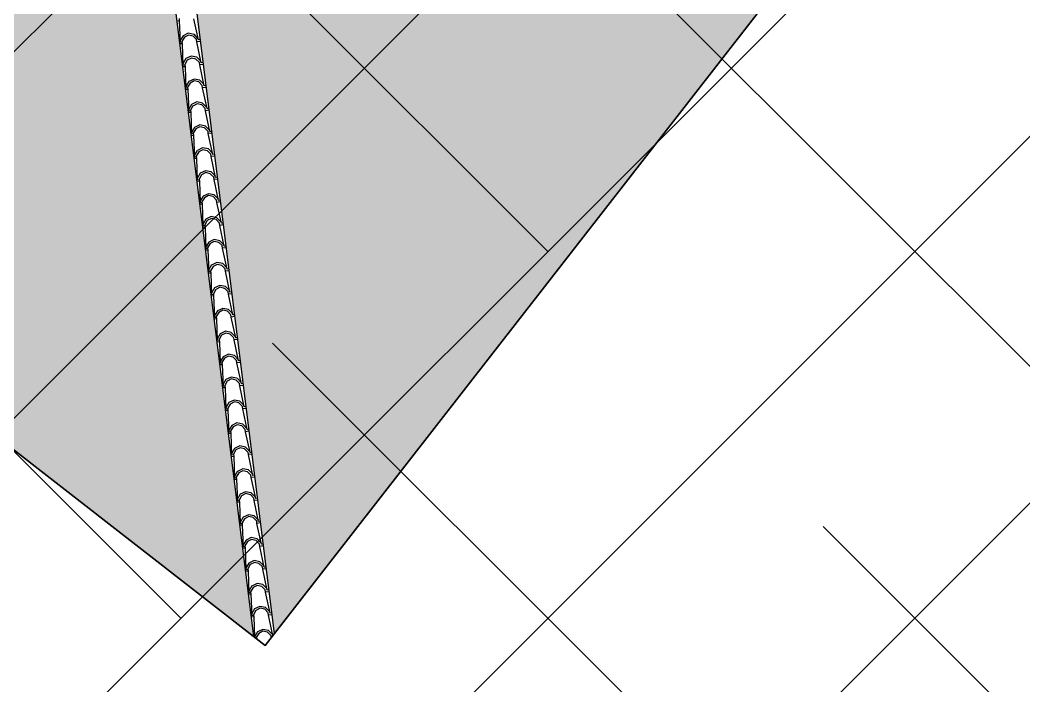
# Model space of a CAD drawing. Header units: millimetres. Extents: x 648844 to 649530, y 1246379 to 1246752.
# Drawn here: x 649093.62 to 649100.87, y 1246581.31 to 1246586.13 of the extents above; entities that cross this region are included whole.
import ezdxf

# ---------------------------------------------------------------- set-up
doc = ezdxf.new("R2010")
doc.units = ezdxf.units.MM
doc.header["$LTSCALE"] = 20
doc.header["$MEASUREMENT"] = 0
doc.layers.get('0').update_dxf_attribs({"linetype": 'CONTINUOUS'})
doc.layers.add('acera', color=8, linetype='CONTINUOUS')
doc.layers.add('TECHO', color=30, linetype='CONTINUOUS')
pattern_1 = [(0, (2687.656, -252.1344), (7, 7), [2.1, -2.45, 0.35, -2.1]), (0, (2690.456, -250.7344), (7, 7), [0.35, -1.75, 1.4, -3.5]), (0, (2691.506, -250.3844), (7, 7), [0.35, -6.65]), (0, (2688.356, -250.0344), (7, 7), [1.4, -5.6]), (0, (2687.656, -249.3344), (7, 7), [0.7, -6.3]), (0, (2692.556, -248.6344), (7, 7), [0.7, -0.35, 0.35, -5.6]), (0, (2689.756, -248.2844), (7, 7), [1.05, -5.95]), (0, (2688.006, -247.5844), (7, 7), [0.7, -6.3]), (0, (2690.806, -246.8844), (7, 7), [0.35, -2.1, 1.05, -3.5]), (0, (2689.406, -246.5344), (7, 7), [0.7, -6.3]), (0, (2691.856, -246.1844), (7, 7), [0.7, -6.3]), (0, (2690.456, -245.8344), (7, 7), [0.7, -6.3]), (0, (2693.256, -245.4844), (7, 7), [0.7, -6.3]), (90, (2687.306, -252.1344), (-7, 7), [1.4, -0.35, 0.7, -2.8, 1.4, -0.35]), (90, (2687.656, -247.5844), (-7, 7), [0.35, -6.65]), (90, (2688.706, -249.6844), (-7, 7), [0.7, -1.4, 0.35, -4.55]), (90, (2689.056, -248.6344), (-7, 7), [0.7, -1.4, 1.05, -3.85]), (90, (2690.106, -250.3844), (-7, 7), [0.35, -3.5, 0.7, -0.35, 0.7, -1.4]), (90, (2690.456, -251.0844), (-7, 7), [0.35, -6.65]), (90, (2691.156, -248.9844), (-7, 7), [0.35, -0.35, 1.05, -5.25]), (90, (2691.506, -250.0344), (-7, 7), [0.7, -2.8, 0.35, -0.35, 0.35, -2.45]), (90, (2692.206, -251.7844), (-7, 7), [1.05, -5.95]), (90, (2692.906, -246.5344), (-7, 7), [0.35, -0.35, 0.35, -5.95]), (90, (2693.256, -248.2844), (-7, 7), [1.05, -5.95]), (90, (2694.131, -248.8094), (-7, 7), [0.35, -6.65]), (45, (2689.756, -252.1344), (8e-16, 7), [0.49497, -9.404524937]), (45, (2689.056, -245.4844), (8e-16, 7), [0.49497, -1.48491, 1.48491, -6.434704937]), (45, (2689.756, -246.5344), (8e-16, 7), [0.98994, -2.4748738, 0.49497, -5.939711137]), (45, (2691.156, -246.8844), (8e-16, 7), [0.98994, -3.464825, 0.49497, -4.949759937]), (45, (2688.356, -250.0344), (8e-16, 7), [0.49497, -9.404524937]), (45, (2690.106, -250.0344), (8e-16, 7), [1.484924, -8.414570937]), (45, (2691.506, -249.3344), (8e-16, 7), [0.49497, -2.969848, 0.49497, -5.939706937]), (45, (2692.556, -248.6344), (8e-16, 7), [0.98994, -8.909554937]), (45, (2693.956, -248.6344), (8e-16, 7), [0.98994, -8.909554937]), (45, (2693.956, -250.7344), (8e-16, 7), [0.49497, -9.404524937]), (45, (2693.256, -247.2344), (8e-16, 7), [0.49497, -9.404524937]), (45, (2692.556, -246.1844), (8e-16, 7), [0.49497, -9.404524937]), (45, (2693.956, -245.4844), (8e-16, 7), [0.49497, -9.404524937]), (45, (2687.306, -245.4844), (8e-16, 7), [0.49497, -9.404524937]), (45, (2690.806, -248.2844), (8e-16, 7), [0.49497, -9.404524937]), (45, (2691.506, -245.4844), (8e-16, 7), [0.49497, -3.464825, 0.49497, -5.444729937]), (45, (2688.356, -249.3344), (8e-16, 7), [0.98994, -8.909554937]), (45, (2688.356, -247.5844), (8e-16, 7), [1.48491, -8.414584937]), (135, (2687.656, -249.3344), (-7, 8e-16), [0.74249, -9.157004937]), (135, (2691.506, -249.6844), (-7, 8e-16), [0.49497, -9.404524937]), (135, (2693.606, -248.6344), (-7, 8e-16), [0.49497, -9.404524937]), (135, (2691.156, -247.2344), (-7, 8e-16), [0.49497, -9.404524937]), (135, (2691.506, -246.1844), (-7, 8e-16), [0.49497, -9.404524937]), (135, (2690.456, -245.8344), (-7, 8e-16), [0.49497, -9.404524937]), (135, (2691.856, -246.1844), (-7, 8e-16), [0.49497, -9.404524937]), (135, (2687.656, -250.3844), (-7, 8e-16), [0.49497, -9.404524937]), (135, (2689.056, -247.9344), (-7, 8e-16), [0.49497, -9.404524937]), (135, (2689.056, -250.0344), (-7, 8e-16), [0.98994, -8.909554937]), (135, (2690.456, -250.7344), (-7, 8e-16), [0.98994, -8.909554937]), (135, (2693.256, -246.8844), (-7, 8e-16), [0.98994, -8.909554937]), (135, (2691.156, -248.6344), (-7, 8e-16), [0.49497, -9.404524937]), (135, (2692.206, -250.7344), (-7, 8e-16), [0.98994, -5.939696, 0.49497, -2.474888937]), (135, (2688.006, -247.5844), (-7, 8e-16), [0.98994, -1.9798989, 0.98994, -5.939716037]), (135, (2687.306, -251.4344), (-7, 8e-16), [0.9898, -2.4752, 0.9898, -2.4752, 0.4949, -2.474594937]), (26.56505118, (2689.7562, -250.0344), (7, 4e-10), [1.5652, -0.7826, 0.7826, -12.522075839]), (26.56505118, (2690.8062, -245.8344), (7, 4e-10), [1.5652, -14.08727584]), (26.56505118, (2690.8062, -250.7344), (7, 4e-10), [0.7826, -14.86987584]), (26.56505118, (2687.6562, -250.3844), (7, 4e-10), [0.7826, -14.86987584]), (26.56505118, (2689.0562, -248.6344), (7, 4e-10), [0.7826, -14.86987584]), (26.56505118, (2687.6562, -247.9344), (7, 4e-10), [0.7826, -14.86987584]), (63.43494882, (2688.7062, -247.2344), (4e-10, 7), [0.7826, -14.86987584]), (63.43494882, (2691.1562, -247.2344), (4e-10, 7), [0.7826, -14.86987584]), (63.43494882, (2691.8562, -252.1344), (4e-10, 7), [0.7826, -14.86987584]), (63.43494882, (2687.3062, -248.2844), (4e-10, 7), [0.7826, -14.86987584]), (63.43494882, (2690.1062, -251.7844), (4e-10, 7), [0.7826, -5.4782, 0.7826, -8.609075839]), (116.56505118, (2689.0562, -245.8344), (-4e-10, 7), [0.7826, -14.86987584]), (116.56505118, (2693.2562, -247.2344), (-4e-10, 7), [0.7826, -14.86987584]), (116.56505118, (2690.1062, -245.8344), (-4e-10, 7), [0.7826, -14.86987584]), (116.56505118, (2687.3062, -249.6844), (-4e-10, 7), [0.7826, -14.86987584]), (153.43494882, (2692.5562, -250.7344), (-7, 4e-10), [0.7826, -14.86987584]), (153.43494882, (2693.9562, -248.9844), (-7, 4e-10), [0.7826, -14.86987584]), (153.43494882, (2689.7562, -248.2844), (-7, 4e-10), [0.7826, -14.86987584]), (153.43494882, (2690.8062, -246.8844), (-7, 4e-10), [0.7826, -14.86987584]), (153.43494882, (2693.2562, -245.4844), (-7, 4e-10), [0.7826, -14.86987584]), (153.43494882, (2688.3562, -252.1344), (-7, 4e-10), [1.1739, -14.47857584])]

# ---------------------------------------------------------------- blocks, each defined once
blk = doc.blocks.new('TEJA45')
at = {"layer": 'TECHO'}
for p, q in [((-0.1916, 4.2385), (-0.0979, 4.35)), ((-0.1043, 4.3069), (-0.0984, 4.35)), ((-0.0852, 4.2692), (-0.1041, 4.307)), ((-0.0899, 4.3095), (-0.0852, 4.345)), ((-0.0756, 4.2788), (-0.0898, 4.3095)), ((-0.0857, 4.35), (-0.0828, 4.3472)), ((-0.0852, 4.3448), (-0.08, 4.35)), ((-0.3097, 4.1203), (-0.2105, 4.2385)), ((-0.2224, 4.1887), (-0.2165, 4.2324)), ((-0.2105, 4.2385), (-0.214, 4.242)), ((-0.2105, 4.2385), (-0.201, 4.229)), ((-0.2081, 4.1914), (-0.2034, 4.2268)), ((-0.201, 4.2479), (-0.2046, 4.2515)), ((-0.2034, 4.2267), (-0.1915, 4.2385)), ((-0.1915, 4.2385), (-0.201, 4.2479)), ((0, 4.2602), (-0.1159, 4.1629)), ((-0.0474, 4.2503), (-0.0852, 4.2692)), ((-0.0449, 4.2646), (-0.0756, 4.2788)), ((-0.0038, 4.2561), (-0.0475, 4.2502)), ((-0.0095, 4.2692), (-0.0449, 4.2645)), ((0, 4.2788), (-0.0096, 4.2692)), ((-0.1159, 4.144), (-0.2341, 4.0447)), ((-0.2034, 4.151), (-0.2223, 4.1888)), ((-0.1938, 4.1606), (-0.2079, 4.1914)), ((-0.1656, 4.1321), (-0.2034, 4.151)), ((-0.1631, 4.1464), (-0.1938, 4.1606)), ((-0.1219, 4.1379), (-0.1656, 4.132)), ((-0.1276, 4.1511), (-0.1631, 4.1463)), ((-0.1159, 4.1629), (-0.1277, 4.151)), ((-0.0985, 4.1454), (-0.1159, 4.1629)), ((-0.108, 4.136), (-0.1159, 4.144)), ((-0.4279, 4.0022), (-0.3287, 4.1203)), ((-0.3406, 4.0706), (-0.3347, 4.1143)), ((-0.3215, 4.0329), (-0.3404, 4.0707)), ((-0.3286, 4.1203), (-0.3322, 4.1239)), ((-0.3286, 4.1203), (-0.3192, 4.1109)), ((-0.3262, 4.0732), (-0.3215, 4.1087)), ((-0.3119, 4.0425), (-0.3261, 4.0732)), ((-0.3192, 4.1298), (-0.3227, 4.1333)), ((-0.3215, 4.1085), (-0.3097, 4.1203)), ((-0.3097, 4.1203), (-0.3192, 4.1298)), ((-0.5461, 3.884), (-0.4468, 4.0022)), ((-0.4587, 3.9524), (-0.4528, 3.9961)), ((-0.4468, 4.0022), (-0.4503, 4.0057)), ((-0.4468, 4.0022), (-0.4373, 3.9927)), ((-0.4444, 3.9551), (-0.4397, 3.9905)), ((-0.4373, 4.0116), (-0.4409, 4.0152)), ((-0.4397, 3.9903), (-0.4279, 4.0022)), ((-0.4279, 4.0022), (-0.4373, 4.0116)), ((-0.2341, 4.0258), (-0.3522, 3.9265)), ((-0.2837, 4.014), (-0.3215, 4.0329)), ((-0.2812, 4.0283), (-0.3119, 4.0425)), ((-0.2401, 4.0198), (-0.2838, 4.0139)), ((-0.2458, 4.0329), (-0.2812, 4.0282)), ((-0.2341, 4.0447), (-0.2459, 4.0329)), ((-0.2167, 4.0273), (-0.2341, 4.0447)), ((-0.2261, 4.0178), (-0.2341, 4.0258)), ((-0.4397, 3.9147), (-0.4586, 3.9525)), ((-0.4301, 3.9243), (-0.4443, 3.955)), ((-0.3994, 3.9101), (-0.4301, 3.9243)), ((-0.3522, 3.9265), (-0.3641, 3.9147)), ((-0.3348, 3.9091), (-0.3522, 3.9265)), ((-0.6642, 3.7659), (-0.565, 3.884)), ((-0.5769, 3.8342), (-0.571, 3.878)), ((-0.5649, 3.884), (-0.5685, 3.8876)), ((-0.5649, 3.884), (-0.5555, 3.8746)), ((-0.5626, 3.8369), (-0.5578, 3.8724)), ((-0.5555, 3.8935), (-0.559, 3.897)), ((-0.5578, 3.8722), (-0.546, 3.884)), ((-0.546, 3.884), (-0.5555, 3.8935)), ((-0.3522, 3.9076), (-0.4704, 3.8084)), ((-0.4019, 3.8958), (-0.4397, 3.9147)), ((-0.3582, 3.9016), (-0.402, 3.8957)), ((-0.364, 3.9147), (-0.3994, 3.91)), ((-0.3443, 3.8997), (-0.3522, 3.9076)), ((-0.6736, 3.7753), (-0.6772, 3.7789)), ((-0.6642, 3.7658), (-0.6736, 3.7753)), ((-0.4704, 3.7895), (-0.5885, 3.6902)), ((-0.5578, 3.7965), (-0.5767, 3.8344)), ((-0.5482, 3.8062), (-0.5624, 3.8369)), ((-0.52, 3.7777), (-0.5579, 3.7966)), ((-0.5175, 3.792), (-0.5483, 3.8062)), ((-0.4764, 3.7835), (-0.5201, 3.7776)), ((-0.4821, 3.7966), (-0.5176, 3.7919)), ((-0.4704, 3.8084), (-0.4822, 3.7966)), ((-0.453, 3.791), (-0.4704, 3.8084)), ((-0.4624, 3.7815), (-0.4704, 3.7895)), ((-0.7824, 3.6477), (-0.6831, 3.7659)), ((-0.6951, 3.7161), (-0.6891, 3.7598)), ((-0.676, 3.6784), (-0.6949, 3.7162)), ((-0.6831, 3.7658), (-0.6867, 3.7694)), ((-0.6831, 3.7658), (-0.6736, 3.7564)), ((-0.6807, 3.7188), (-0.676, 3.7542)), ((-0.6664, 3.688), (-0.6806, 3.7187)), ((-0.676, 3.754), (-0.6642, 3.7658)), ((-0.9005, 3.5295), (-0.8013, 3.6477)), ((-0.8132, 3.5979), (-0.8073, 3.6417)), ((-0.8012, 3.6477), (-0.8048, 3.6513)), ((-0.8012, 3.6477), (-0.7918, 3.6382)), ((-0.7989, 3.6006), (-0.7941, 3.636)), ((-0.7918, 3.6571), (-0.7954, 3.6607)), ((-0.7942, 3.6359), (-0.7823, 3.6477)), ((-0.7823, 3.6477), (-0.7918, 3.6571)), ((-0.5885, 3.6713), (-0.7067, 3.5721)), ((-0.6382, 3.6595), (-0.676, 3.6784)), ((-0.6357, 3.6738), (-0.6664, 3.688)), ((-0.5945, 3.6653), (-0.6383, 3.6594)), ((-0.6003, 3.6784), (-0.6357, 3.6737)), ((-0.5886, 3.6902), (-0.6004, 3.6784)), ((-0.5711, 3.6728), (-0.5886, 3.6902)), ((-0.5806, 3.6633), (-0.5886, 3.6713)), ((-0.7942, 3.5602), (-0.8131, 3.598)), ((-0.7845, 3.5699), (-0.7987, 3.6006)), ((-0.7564, 3.5414), (-0.7942, 3.5603)), ((-0.7538, 3.5557), (-0.7846, 3.5698)), ((-0.7184, 3.5603), (-0.7539, 3.5555)), ((-0.7067, 3.5721), (-0.7185, 3.5603)), ((-0.6893, 3.5546), (-0.7067, 3.5721)), ((-1.0187, 3.4114), (-0.9194, 3.5295)), ((-0.9314, 3.4798), (-0.9255, 3.5235)), ((-0.9194, 3.5295), (-0.923, 3.5331)), ((-0.9194, 3.5295), (-0.9099, 3.5201)), ((-0.917, 3.4824), (-0.9123, 3.5179)), ((-0.9027, 3.4517), (-0.9169, 3.4824)), ((-0.9099, 3.539), (-0.9135, 3.5426)), ((-0.9123, 3.5177), (-0.9005, 3.5295)), ((-0.9005, 3.5295), (-0.9099, 3.539)), ((-0.7067, 3.5532), (-0.8249, 3.4539)), ((-0.7127, 3.5471), (-0.7564, 3.5412)), ((-0.6987, 3.5452), (-0.7067, 3.5532)), ((-1.1369, 3.2932), (-1.0376, 3.4114)), ((-1.0376, 3.4114), (-1.0411, 3.4149)), ((-1.0376, 3.4114), (-1.0281, 3.4019)), ((-1.0281, 3.4208), (-1.0317, 3.4244)), ((-1.0305, 3.3996), (-1.0187, 3.4114)), ((-1.0187, 3.4114), (-1.0281, 3.4208)), ((-0.8249, 3.435), (-0.943, 3.3358)), ((-0.9123, 3.4421), (-0.9312, 3.4799)), ((-0.8745, 3.4232), (-0.9123, 3.4421)), ((-0.872, 3.4375), (-0.9027, 3.4517)), ((-0.8309, 3.429), (-0.8746, 3.4231)), ((-0.8366, 3.4421), (-0.872, 3.4374)), ((-0.8249, 3.4539), (-0.8367, 3.4421)), ((-0.8074, 3.4365), (-0.8249, 3.4539)), ((-0.8169, 3.427), (-0.8249, 3.435)), ((-1.0495, 3.3616), (-1.0436, 3.4053)), ((-1.0305, 3.3239), (-1.0494, 3.3617)), ((-1.0352, 3.3643), (-1.0305, 3.3997)), ((-1.0209, 3.3335), (-1.035, 3.3643)), ((-1.255, 3.1751), (-1.1558, 3.2932)), ((-1.1677, 3.2435), (-1.1618, 3.2872)), ((-1.1557, 3.2932), (-1.1593, 3.2968)), ((-1.1557, 3.2932), (-1.1463, 3.2838)), ((-1.1533, 3.2461), (-1.1486, 3.2816)), ((-1.1463, 3.3027), (-1.1498, 3.3062)), ((-1.1486, 3.2814), (-1.1368, 3.2932)), ((-1.1368, 3.2932), (-1.1463, 3.3027)), ((-0.943, 3.3168), (-1.0612, 3.2176)), ((-0.9927, 3.305), (-1.0305, 3.3239)), ((-0.9902, 3.3193), (-1.0209, 3.3335)), ((-0.949, 3.3108), (-0.9927, 3.3049)), ((-0.9547, 3.324), (-0.9902, 3.3192)), ((-0.943, 3.3358), (-0.9548, 3.3239)), ((-0.9256, 3.3183), (-0.943, 3.3358)), ((-0.9351, 3.3089), (-0.943, 3.3168)), ((-1.0612, 3.1987), (-1.1793, 3.0994)), ((-1.1486, 3.2058), (-1.1675, 3.2436)), ((-1.139, 3.2154), (-1.1532, 3.2461)), ((-1.1108, 3.1869), (-1.1486, 3.2058)), ((-1.1083, 3.2012), (-1.139, 3.2154)), ((-1.0672, 3.1927), (-1.1109, 3.1868)), ((-1.0729, 3.2058), (-1.1083, 3.2011)), ((-1.0612, 3.2176), (-1.073, 3.2058)), ((-1.0438, 3.2002), (-1.0612, 3.2176)), ((-1.0532, 3.1907), (-1.0612, 3.1987)), ((-1.3732, 3.0569), (-1.2739, 3.1751)), ((-1.2858, 3.1253), (-1.2799, 3.169)), ((-1.2668, 3.0876), (-1.2857, 3.1254)), ((-1.2739, 3.1751), (-1.2774, 3.1786)), ((-1.2739, 3.1751), (-1.2644, 3.1656)), ((-1.2715, 3.128), (-1.2668, 3.1634)), ((-1.2572, 3.0972), (-1.2713, 3.128)), ((-1.2644, 3.1845), (-1.268, 3.1881)), ((-1.2668, 3.1632), (-1.255, 3.1751)), ((-1.255, 3.1751), (-1.2644, 3.1845)), ((-1.4913, 2.9388), (-1.3921, 3.0569)), ((-1.404, 3.0071), (-1.3981, 3.0509)), ((-1.392, 3.0569), (-1.3956, 3.0605)), ((-1.392, 3.0569), (-1.3826, 3.0474)), ((-1.3826, 3.0664), (-1.3861, 3.0699)), ((-1.3849, 3.0451), (-1.3731, 3.0569)), ((-1.3731, 3.0569), (-1.3826, 3.0664)), ((-1.1793, 3.0805), (-1.2975, 2.9813)), ((-1.229, 3.0687), (-1.2668, 3.0876)), ((-1.2265, 3.083), (-1.2572, 3.0972)), ((-1.1853, 3.0745), (-1.2291, 3.0686)), ((-1.191, 3.0876), (-1.2265, 3.0829)), ((-1.1793, 3.0994), (-1.1912, 3.0876)), ((-1.1619, 3.082), (-1.1793, 3.0994)), ((-1.1714, 3.0726), (-1.1793, 3.0805)), ((-1.3849, 2.9694), (-1.4038, 3.0072)), ((-1.3897, 3.0098), (-1.3849, 3.0453)), ((-1.3753, 2.9791), (-1.3895, 3.0098)), ((-1.3446, 2.9649), (-1.3754, 2.9791)), ((-1.2975, 2.9813), (-1.3093, 2.9695)), ((-1.2801, 2.9639), (-1.2975, 2.9813)), ((-1.6095, 2.8206), (-1.5102, 2.9388)), ((-1.5222, 2.889), (-1.5163, 2.9327)), ((-1.5102, 2.9387), (-1.5138, 2.9423)), ((-1.5102, 2.9387), (-1.5007, 2.9293)), ((-1.5078, 2.8917), (-1.5031, 2.9271)), ((-1.5007, 2.9482), (-1.5043, 2.9518)), ((-1.5031, 2.9269), (-1.4913, 2.9387)), ((-1.4913, 2.9387), (-1.5007, 2.9482)), ((-1.2975, 2.9624), (-1.4157, 2.8631)), ((-1.3472, 2.9506), (-1.385, 2.9695)), ((-1.3035, 2.9564), (-1.3472, 2.9504)), ((-1.3092, 2.9695), (-1.3447, 2.9648)), ((-1.2895, 2.9544), (-1.2975, 2.9624)), ((-1.6189, 2.83), (-1.6225, 2.8336)), ((-1.6094, 2.8206), (-1.6189, 2.83)), ((-1.4157, 2.8442), (-1.5338, 2.745)), ((-1.5031, 2.8513), (-1.522, 2.8891)), ((-1.4935, 2.8609), (-1.5077, 2.8916)), ((-1.4653, 2.8324), (-1.5031, 2.8513)), ((-1.4628, 2.8467), (-1.4935, 2.8609)), ((-1.4217, 2.8382), (-1.4654, 2.8323)), ((-1.4274, 2.8513), (-1.4628, 2.8466)), ((-1.4157, 2.8631), (-1.4275, 2.8513)), ((-1.3982, 2.8457), (-1.4157, 2.8631)), ((-1.4077, 2.8362), (-1.4157, 2.8442)), ((-1.7276, 2.7024), (-1.6284, 2.8206)), ((-1.6403, 2.7708), (-1.6344, 2.8145)), ((-1.6213, 2.7331), (-1.6402, 2.7709)), ((-1.6283, 2.8206), (-1.6319, 2.8242)), ((-1.6283, 2.8206), (-1.6189, 2.8111)), ((-1.626, 2.7735), (-1.6212, 2.8089)), ((-1.6116, 2.7428), (-1.6258, 2.7735)), ((-1.6213, 2.8088), (-1.6094, 2.8206)), ((-1.8458, 2.5843), (-1.7465, 2.7024)), ((-1.7585, 2.6527), (-1.7526, 2.6964)), ((-1.7465, 2.7024), (-1.7501, 2.706)), ((-1.7465, 2.7024), (-1.737, 2.693)), ((-1.7441, 2.6553), (-1.7394, 2.6908)), ((-1.737, 2.7119), (-1.7406, 2.7154)), ((-1.7394, 2.6906), (-1.7276, 2.7024)), ((-1.7276, 2.7024), (-1.737, 2.7119)), ((-1.5338, 2.7261), (-1.652, 2.6268)), ((-1.5835, 2.7142), (-1.6213, 2.7332)), ((-1.5809, 2.7286), (-1.6117, 2.7427)), ((-1.5398, 2.72), (-1.5835, 2.7141)), ((-1.5455, 2.7332), (-1.581, 2.7284)), ((-1.5338, 2.745), (-1.5456, 2.7332)), ((-1.5164, 2.7275), (-1.5338, 2.745)), ((-1.5258, 2.7181), (-1.5338, 2.7261)), ((-1.7394, 2.615), (-1.7583, 2.6528)), ((-1.7298, 2.6246), (-1.744, 2.6553)), ((-1.7016, 2.5961), (-1.7394, 2.615)), ((-1.6991, 2.6104), (-1.7298, 2.6246)), ((-1.6637, 2.615), (-1.6991, 2.6103)), ((-1.652, 2.6268), (-1.6638, 2.615)), ((-1.6346, 2.6094), (-1.652, 2.6268)), ((-1.964, 2.4661), (-1.8647, 2.5843)), ((-1.8766, 2.5345), (-1.8707, 2.5782)), ((-1.8647, 2.5843), (-1.8682, 2.5878)), ((-1.8647, 2.5843), (-1.8552, 2.5748)), ((-1.8623, 2.5372), (-1.8576, 2.5726)), ((-1.8552, 2.5937), (-1.8588, 2.5973)), ((-1.8576, 2.5725), (-1.8458, 2.5843)), ((-1.8458, 2.5843), (-1.8552, 2.5937)), ((-1.652, 2.6079), (-1.7701, 2.5086)), ((-1.658, 2.6019), (-1.7017, 2.596)), ((-1.644, 2.5999), (-1.652, 2.6079)), ((-1.9828, 2.4661), (-1.9864, 2.4697)), ((-1.9734, 2.4756), (-1.9769, 2.4791)), ((-1.9639, 2.4661), (-1.9734, 2.4756)), ((-1.7701, 2.4897), (-1.8883, 2.3905)), ((-1.8576, 2.4968), (-1.8765, 2.5346)), ((-1.8479, 2.5064), (-1.8621, 2.5372)), ((-1.8198, 2.4779), (-1.8576, 2.4968)), ((-1.8173, 2.4923), (-1.848, 2.5064)), ((-1.7761, 2.4837), (-1.8199, 2.4778)), ((-1.7818, 2.4969), (-1.8173, 2.4921)), ((-1.7701, 2.5087), (-1.7819, 2.4968)), ((-1.7527, 2.4912), (-1.7701, 2.5087)), ((-1.7622, 2.4818), (-1.7701, 2.4897)), ((-2.0821, 2.348), (-1.9829, 2.4661)), ((-1.9948, 2.4163), (-1.9889, 2.4601)), ((-1.9757, 2.3786), (-1.9946, 2.4165)), ((-1.9828, 2.4661), (-1.9734, 2.4567)), ((-1.9804, 2.419), (-1.9757, 2.4545)), ((-1.9661, 2.3883), (-1.9803, 2.419)), ((-1.9757, 2.4543), (-1.9639, 2.4661)), ((-2.2003, 2.2298), (-2.101, 2.348)), ((-2.113, 2.2982), (-2.1071, 2.3419)), ((-2.101, 2.348), (-2.1045, 2.3515)), ((-2.101, 2.348), (-2.0915, 2.3385)), ((-2.0986, 2.3009), (-2.0939, 2.3363)), ((-2.0915, 2.3574), (-2.0951, 2.361)), ((-2.0939, 2.3361), (-2.0821, 2.348)), ((-2.0821, 2.348), (-2.0915, 2.3574)), ((-1.8883, 2.3716), (-2.0064, 2.2723)), ((-1.9379, 2.3598), (-1.9758, 2.3787)), ((-1.9354, 2.3741), (-1.9661, 2.3883)), ((-1.8943, 2.3656), (-1.938, 2.3597)), ((-1.9, 2.3787), (-1.9354, 2.374)), ((-1.8883, 2.3905), (-1.9001, 2.3787)), ((-1.8709, 2.3731), (-1.8883, 2.3905)), ((-1.8803, 2.3636), (-1.8883, 2.3716)), ((-2.0064, 2.2534), (-2.1246, 2.1542)), ((-2.0939, 2.2605), (-2.1128, 2.2983)), ((-2.0843, 2.2701), (-2.0984, 2.3009)), ((-2.0561, 2.2416), (-2.0939, 2.2605)), ((-2.0536, 2.2559), (-2.0843, 2.2701)), ((-2.0181, 2.2605), (-2.0536, 2.2558)), ((-2.0064, 2.2723), (-2.0183, 2.2605)), ((-1.989, 2.2549), (-2.0064, 2.2723)), ((-1.9985, 2.2455), (-2.0064, 2.2534)), ((-2.3184, 2.1117), (-2.2192, 2.2298)), ((-2.2311, 2.18), (-2.2252, 2.2238)), ((-2.212, 2.1423), (-2.2309, 2.1801)), ((-2.2191, 2.2298), (-2.2227, 2.2334)), ((-2.2191, 2.2298), (-2.2097, 2.2203)), ((-2.2168, 2.1827), (-2.212, 2.2182)), ((-2.2024, 2.152), (-2.2166, 2.1827)), ((-2.2097, 2.2393), (-2.2132, 2.2428)), ((-2.212, 2.218), (-2.2002, 2.2298)), ((-2.2002, 2.2298), (-2.2097, 2.2393)), ((-2.0124, 2.2474), (-2.0562, 2.2415)), ((-2.4366, 1.9935), (-2.3373, 2.1117)), ((-2.3493, 2.0619), (-2.3434, 2.1056)), ((-2.3373, 2.1116), (-2.3409, 2.1152)), ((-2.3373, 2.1116), (-2.3278, 2.1022)), ((-2.3278, 2.1211), (-2.3314, 2.1247)), ((-2.3302, 2.0998), (-2.3184, 2.1116)), ((-2.3184, 2.1116), (-2.3278, 2.1211)), ((-2.1246, 2.1353), (-2.2428, 2.036)), ((-2.1743, 2.1235), (-2.2121, 2.1424)), ((-2.1717, 2.1378), (-2.2024, 2.152)), ((-2.1306, 2.1292), (-2.1743, 2.1233)), ((-2.1363, 2.1424), (-2.1717, 2.1377)), ((-2.1246, 2.1542), (-2.1364, 2.1424)), ((-2.1072, 2.1368), (-2.1246, 2.1542)), ((-2.1166, 2.1273), (-2.1246, 2.1353)), ((-2.3302, 2.0242), (-2.3491, 2.062)), ((-2.3349, 2.0646), (-2.3302, 2.1)), ((-2.3206, 2.0338), (-2.3348, 2.0645)), ((-2.2899, 2.0196), (-2.3206, 2.0338)), ((-2.2428, 2.036), (-2.2546, 2.0242)), ((-2.2253, 2.0186), (-2.2428, 2.036)), ((-2.5547, 1.8753), (-2.4555, 1.9935)), ((-2.4674, 1.9437), (-2.4615, 1.9874)), ((-2.4554, 1.9935), (-2.459, 1.9971)), ((-2.4554, 1.9935), (-2.446, 1.984)), ((-2.4531, 1.9464), (-2.4483, 1.9819)), ((-2.446, 2.0029), (-2.4496, 2.0065)), ((-2.4484, 1.9817), (-2.4365, 1.9935)), ((-2.4365, 1.9935), (-2.446, 2.0029)), ((-2.2428, 2.0171), (-2.3609, 1.9179)), ((-2.2924, 2.0053), (-2.3302, 2.0242)), ((-2.2488, 2.0111), (-2.2925, 2.0052)), ((-2.2545, 2.0242), (-2.2899, 2.0195)), ((-2.2348, 2.0091), (-2.2428, 2.0171)), ((-2.5642, 1.8848), (-2.5677, 1.8883)), ((-2.3609, 1.899), (-2.4791, 1.7997)), ((-2.4484, 1.906), (-2.4673, 1.9438)), ((-2.4387, 1.9157), (-2.4529, 1.9464)), ((-2.4106, 1.8871), (-2.4484, 1.9061)), ((-2.408, 1.9015), (-2.4388, 1.9157)), ((-2.3669, 1.8929), (-2.4106, 1.887)), ((-2.3726, 1.9061), (-2.4081, 1.9013)), ((-2.3609, 1.9179), (-2.3727, 1.906)), ((-2.3435, 1.9004), (-2.3609, 1.9179)), ((-2.3529, 1.891), (-2.3609, 1.899)), ((-2.6729, 1.7572), (-2.5737, 1.8753)), ((-2.5856, 1.8256), (-2.5797, 1.8693)), ((-2.5665, 1.7879), (-2.5854, 1.8257)), ((-2.5736, 1.8753), (-2.5772, 1.8789)), ((-2.5736, 1.8753), (-2.5642, 1.8659)), ((-2.5712, 1.8282), (-2.5665, 1.8637)), ((-2.5569, 1.7975), (-2.5711, 1.8282)), ((-2.5665, 1.8635), (-2.5547, 1.8753)), ((-2.5547, 1.8753), (-2.5642, 1.8848)), ((-2.7911, 1.639), (-2.6918, 1.7572)), ((-2.7038, 1.7074), (-2.6978, 1.7511)), ((-2.6918, 1.7572), (-2.6953, 1.7607)), ((-2.6918, 1.7572), (-2.6823, 1.7477)), ((-2.6894, 1.7101), (-2.6847, 1.7455)), ((-2.6823, 1.7666), (-2.6859, 1.7702)), ((-2.6847, 1.7454), (-2.6729, 1.7572)), ((-2.6729, 1.7572), (-2.6823, 1.7666)), ((-2.4791, 1.7808), (-2.5972, 1.6815)), ((-2.5287, 1.769), (-2.5665, 1.7879)), ((-2.5262, 1.7833), (-2.5569, 1.7975)), ((-2.4851, 1.7748), (-2.5288, 1.7689)), ((-2.4908, 1.7879), (-2.5262, 1.7832)), ((-2.4791, 1.7997), (-2.4909, 1.7879)), ((-2.4617, 1.7823), (-2.4791, 1.7997)), ((-2.4711, 1.7728), (-2.4791, 1.7808)), ((-2.6847, 1.6697), (-2.7036, 1.7075)), ((-2.675, 1.6794), (-2.6892, 1.7101)), ((-2.6469, 1.6508), (-2.6847, 1.6697)), ((-2.6444, 1.6652), (-2.6751, 1.6793)), ((-2.6089, 1.6697), (-2.6444, 1.665)), ((-2.5972, 1.6815), (-2.6091, 1.6697)), ((-2.5798, 1.6641), (-2.5972, 1.6815)), ((-2.9092, 1.5209), (-2.81, 1.639)), ((-2.8219, 1.5892), (-2.816, 1.633)), ((-2.8099, 1.639), (-2.8135, 1.6426)), ((-2.8099, 1.639), (-2.8005, 1.6296)), ((-2.8075, 1.5919), (-2.8028, 1.6274)), ((-2.8005, 1.6485), (-2.804, 1.652)), ((-2.8028, 1.6272), (-2.791, 1.639)), ((-2.791, 1.639), (-2.8005, 1.6485)), ((-2.5972, 1.6626), (-2.7154, 1.5634)), ((-2.6032, 1.6566), (-2.647, 1.6507)), ((-2.5893, 1.6547), (-2.5972, 1.6626)), ((-2.9281, 1.5209), (-2.9316, 1.5244)), ((-2.9186, 1.5303), (-2.9222, 1.5339)), ((-2.9092, 1.5209), (-2.9186, 1.5303)), ((-2.7154, 1.5445), (-2.8335, 1.4452)), ((-2.8028, 1.5515), (-2.8217, 1.5894)), ((-2.7932, 1.5612), (-2.8074, 1.5919)), ((-2.765, 1.5327), (-2.8029, 1.5516)), ((-2.7625, 1.547), (-2.7932, 1.5612)), ((-2.7214, 1.5385), (-2.7651, 1.5325)), ((-2.7271, 1.5516), (-2.7625, 1.5469)), ((-2.7154, 1.5634), (-2.7272, 1.5516)), ((-2.698, 1.546), (-2.7154, 1.5634)), ((-2.7074, 1.5365), (-2.7154, 1.5445)), ((-3.0274, 1.4027), (-2.9281, 1.5209)), ((-2.9401, 1.4711), (-2.9342, 1.5148)), ((-2.921, 1.4334), (-2.9399, 1.4712)), ((-2.9281, 1.5209), (-2.9186, 1.5114)), ((-2.9257, 1.4738), (-2.921, 1.5092)), ((-2.9114, 1.443), (-2.9255, 1.4738)), ((-2.921, 1.509), (-2.9092, 1.5209)), ((-3.1455, 1.2845), (-3.0463, 1.4027)), ((-3.0582, 1.3529), (-3.0523, 1.3966)), ((-3.0462, 1.4027), (-3.0498, 1.4063)), ((-3.0462, 1.4027), (-3.0368, 1.3932)), ((-3.0439, 1.3556), (-3.0391, 1.3911)), ((-3.0368, 1.4121), (-3.0403, 1.4157)), ((-3.0391, 1.3909), (-3.0273, 1.4027)), ((-3.0273, 1.4027), (-3.0368, 1.4121)), ((-2.8335, 1.4263), (-2.9517, 1.3271)), ((-2.8832, 1.4145), (-2.921, 1.4334)), ((-2.8807, 1.4288), (-2.9114, 1.443)), ((-2.8396, 1.4203), (-2.8833, 1.4144)), ((-2.8452, 1.4334), (-2.8807, 1.4287)), ((-2.8336, 1.4452), (-2.8454, 1.4334)), ((-2.8161, 1.4278), (-2.8336, 1.4452)), ((-2.8256, 1.4184), (-2.8336, 1.4263)), ((-2.9517, 1.3082), (-3.0699, 1.2089)), ((-3.0391, 1.3152), (-3.0581, 1.353)), ((-3.0295, 1.3249), (-3.0437, 1.3556)), ((-3.0014, 1.2964), (-3.0392, 1.3153)), ((-2.9988, 1.3107), (-3.0295, 1.3249)), ((-2.9634, 1.3153), (-2.9988, 1.3105)), ((-2.9517, 1.3271), (-2.9635, 1.3153)), ((-2.9343, 1.3097), (-2.9517, 1.3271)), ((-2.9437, 1.3002), (-2.9517, 1.3082)), ((-3.2637, 1.1664), (-3.1644, 1.2845)), ((-3.1764, 1.2348), (-3.1705, 1.2785)), ((-3.1573, 1.1971), (-3.1762, 1.2349)), ((-3.1644, 1.2845), (-3.168, 1.2881)), ((-3.1644, 1.2845), (-3.1549, 1.2751)), ((-3.162, 1.2375), (-3.1573, 1.2729)), ((-3.1477, 1.2067), (-3.1618, 1.2374)), ((-3.1549, 1.294), (-3.1585, 1.2976)), ((-3.1573, 1.2727), (-3.1455, 1.2845)), ((-3.1455, 1.2845), (-3.1549, 1.294)), ((-2.9577, 1.3021), (-3.0014, 1.2962)), ((-3.2731, 1.1758), (-3.2767, 1.1794)), ((-3.2755, 1.1546), (-3.2636, 1.1664)), ((-3.2636, 1.1664), (-3.2731, 1.1758)), ((-3.0699, 1.19), (-3.188, 1.0908)), ((-3.1195, 1.1782), (-3.1573, 1.1971)), ((-3.117, 1.1925), (-3.1477, 1.2067)), ((-3.0759, 1.184), (-3.1196, 1.1781)), ((-3.0816, 1.1971), (-3.117, 1.1924)), ((-3.0699, 1.2089), (-3.0817, 1.1971)), ((-3.0524, 1.1915), (-3.0699, 1.2089)), ((-3.0619, 1.182), (-3.0699, 1.19))]:
    blk.add_line(p, q, dxfattribs=at)

msp = doc.modelspace()

# ---------------------------------------------------------------- hatches: boundary and pattern name
h = msp.add_hatch()
h.set_pattern_fill('ANSI38', color=3, scale=15, style=0)
h.set_pattern_definition([(45, (-526.4316, -3378.3679), (-1.3258252147, 1.3258252147), []), (135, (-526.4316, -3378.3679), (-3.9774756442, 1.3258252147), [4.6875, -2.8125])])
h.paths.add_polyline_path([(649074.6452, 1246583.5639), (649094.2426, 1246613.4564), (649153.4129, 1246584.5007), (649133.4856, 1246559.3165), (649131.7639, 1246538.9923), (649068.2828, 1246574.1817)])
h.paths.add_polyline_path([(649079.063, 1246573.7371), (649108.5591, 1246573.7371), (649108.5591, 1246579.2292), (649079.063, 1246579.2292)], flags=24)
at = {"layer": 'acera'}
h = msp.add_hatch(dxfattribs=at)
h.set_pattern_fill('PETRA11', color=254, scale=7, style=0, pattern_type=2)
h.set_pattern_definition(pattern_1)
h.paths.add_polyline_path([(649095.7415, 1246592.357), (649097.8545, 1246590.7129, -0.405754), (649108.5745, 1246583.9253), (649110.7324, 1246584.4803, 0.475918)])
h = msp.add_hatch(dxfattribs=at)
h.set_pattern_fill('PETRA11', color=254, scale=7, style=0, pattern_type=2)
h.set_pattern_definition(pattern_1)
h.paths.add_polyline_path([(649119.4407, 1246581.8295), (649121.1027, 1246583.5146, 0.143195), (649110.7324, 1246584.4803), (649108.5745, 1246583.9253, -0.000305), (649108.5771, 1246583.9145, 0.000305), (649108.5745, 1246583.9253, 0.18371), (649098.2489, 1246575.6476, -0.004663), (649098.1223, 1246575.7003), (649097.0204, 1246573.1261, 0.040576), (649096.1164, 1246570.122), (649098.3142, 1246568.6971, -0.47916)])
at = {"layer": 'TECHO'}
h = msp.add_hatch(dxfattribs=at)
h.set_pattern_fill('SPANTILE', color=254, scale=0.205, angle=111.29761, style=0, pattern_type=2)
h.set_pattern_definition([(227.144301, (649125.850428, 1246539.996728), (1.672458918, 1.815628403), [0.18931176, -4.5434808]), (322.114, (649125.72167, 1246539.85795), (0.0359041, -0.28768194), [0.0164, -0.1886]), (142.114, (649125.87339, 1246539.71912), (-0.0359041, 0.28768194), [0.0574, -0.1476]), (52.114, (649125.82809, 1246539.75437), (0.28768194, 0.0359041), [0.0205, -0.1845]), (232.114, (649125.73713, 1246539.85111), (-0.28768194, -0.0359041), [0.0205, -0.1845]), (142.114, (649125.72454, 1246539.83493), (-0.0359041, 0.28768194), [0.0164, -0.1886]), (142.114, (649125.88346, 1246539.73206), (-0.0359041, 0.28768194), [0.041, -0.164]), (57.083701, (649125.851101, 1246539.757238), (1.3488757191, 2.0674040786), [0.18931176, -4.5434808]), (89.417901, (649125.857396, 1246539.765328), (-0.0368064057, -4.3870371801), [0.05412164, -5.35803375]), (123.6791, (649125.857945, 1246539.819446), (-0.19769735, 0.413570667), [0.0518613, -0.5964055]), (160.5489, (649125.829186, 1246539.8626), (0.44947481, -0.08998517), [0.0518613, -0.5964055]), (194.810101, (649125.780285, 1246539.879873), (-4.24341999295, -1.113928496), [0.05412164, -5.35803375]), (121.889101, (649125.841044, 1246539.814415), (1.2761658441, -2.0319512818), [0.0415094, -4.10942426]), (162.338901, (649125.819115, 1246539.84966), (-2.2832794003, 0.7376045374), [0.0415094, -4.10942426]), (194.708601, (649125.779562, 1246539.862253), (-3.2544868389, -0.8444172827), [0.04387184, -4.3433196]), (89.519401, (649125.8406755, 1246539.770545), (-0.0186235006, -3.3621984322), [0.04387184, -4.3433196])])
h.paths.add_polyline_path([(649094.5568, 1246587.6721), (649095.3055, 1246581.6729), (649086.2389, 1246588.7275), (649092.2381, 1246589.4762)])
h = msp.add_hatch(dxfattribs=at)
h.set_pattern_fill('SPANTILE', color=254, scale=0.205, angle=381.29761, style=0, pattern_type=2)
h.set_pattern_definition([(327.083701, (649148.781979, 1246569.495164), (-2.0674040786, 1.3488757191), [0.18931176, -4.5434808]), (232.114, (649148.9409, 1246569.39229), (0.0359041, -0.28768194), [0.0164, -0.1886]), (52.114, (649148.82795, 1246569.22043), (-0.0359041, 0.28768194), [0.0574, -0.1476]), (142.114, (649148.8632, 1246569.26573), (-0.28768194, -0.0359041), [0.0205, -0.1845]), (322.114, (649148.9276, 1246569.38186), (0.28768194, 0.0359041), [0.0205, -0.1845]), (52.114, (649148.94377, 1246569.36927), (-0.0359041, 0.28768194), [0.0164, -0.1886]), (52.114, (649148.81501, 1246569.2305), (-0.0359041, 0.28768194), [0.041, -0.164]), (137.144301, (649148.840189, 1246569.262855), (-1.815628403, 1.672458918), [0.18931176, -4.5434808]), (104.810101, (649148.832099, 1246569.269149), (1.113928496, -4.243419993), [0.05412164, -5.35803375]), (70.5489, (649148.818265, 1246569.32147), (0.08998517, 0.44947481), [0.0518613, -0.5964055]), (33.6791, (649148.835535, 1246569.370374), (-0.41357067, -0.19769735), [0.0518613, -0.5964055]), (359.417901, (649148.878692, 1246569.3991335), (4.3870371801, -0.0368064057), [0.05412164, -5.35803375]), (72.338901, (649148.835885, 1246569.32075), (-0.7376045374, -2.2832794003), [0.0415094, -4.10942426]), (31.889101, (649148.848478, 1246569.360303), (2.0319512818, 1.2761658441), [0.0415094, -4.10942426]), (359.519401, (649148.883723, 1246569.382232), (3.3621984322, -0.0186235006), [0.04387184, -4.3433196]), (104.708601, (649148.847024, 1246569.278316), (0.8444172827, -3.2544868389), [0.04387184, -4.3433196])])
h.paths.add_polyline_path([(649095.4543, 1246581.6915), (649094.7111, 1246587.6471), (649100.6667, 1246588.3904)])

# ---------------------------------------------------------------- linework, layer by layer
at = {"color": 254}
for points in [[(649086.1552, 1246588.7926), (649091.4978, 1246595.659), (649100.7318, 1246588.4741), (649095.3892, 1246581.6077), (649086.1552, 1246588.7926)], [(649086.1552, 1246588.7926), (649091.4976, 1246595.6587), (649100.7318, 1246588.4741), (649095.3892, 1246581.6077), (649086.1552, 1246588.7926)]]:
    msp.add_lwpolyline(points, dxfattribs=at)
at = {"layer": 'acera', "color": 254}
for centre, radius, start, end in [((649100.0365, 1246582.3275), 10.9105, 11.37999, 113.18339), ((649099.7209, 1246581.8015), 9.1047, 13.41943, 101.83008), ((649114.2962, 1246566.2091), 18.6172, 107.8986, 149.53754), ((649114.1561, 1246566.7714), 15.9585, 70.66168, 173.06915)]:
    msp.add_arc(centre, radius, start, end, dxfattribs=at)
at = {"layer": 'TECHO', "color": 254}
for p, q in [((649086.1552, 1246588.7926), (649095.3892, 1246581.6077)), ((649095.3892, 1246581.6077), (649086.1552, 1246588.7926)), ((649095.3892, 1246581.6077), (649100.7318, 1246588.4741)), ((649095.3892, 1246581.6077), (649100.7318, 1246588.4741)), ((649094.5568, 1246587.6721), (649095.3055, 1246581.6729)), ((649094.7111, 1246587.6471), (649095.4543, 1246581.6915))]:
    msp.add_line(p, q, dxfattribs=at)

# ---------------------------------------------------------------- block references
at = {"color": 254, "xscale": -1, "rotation": 142.1140014529293}
msp.add_blockref('TEJA45', (649098.0605, 1246585.0409), dxfattribs=at)

doc.saveas('drawing.dxf')
